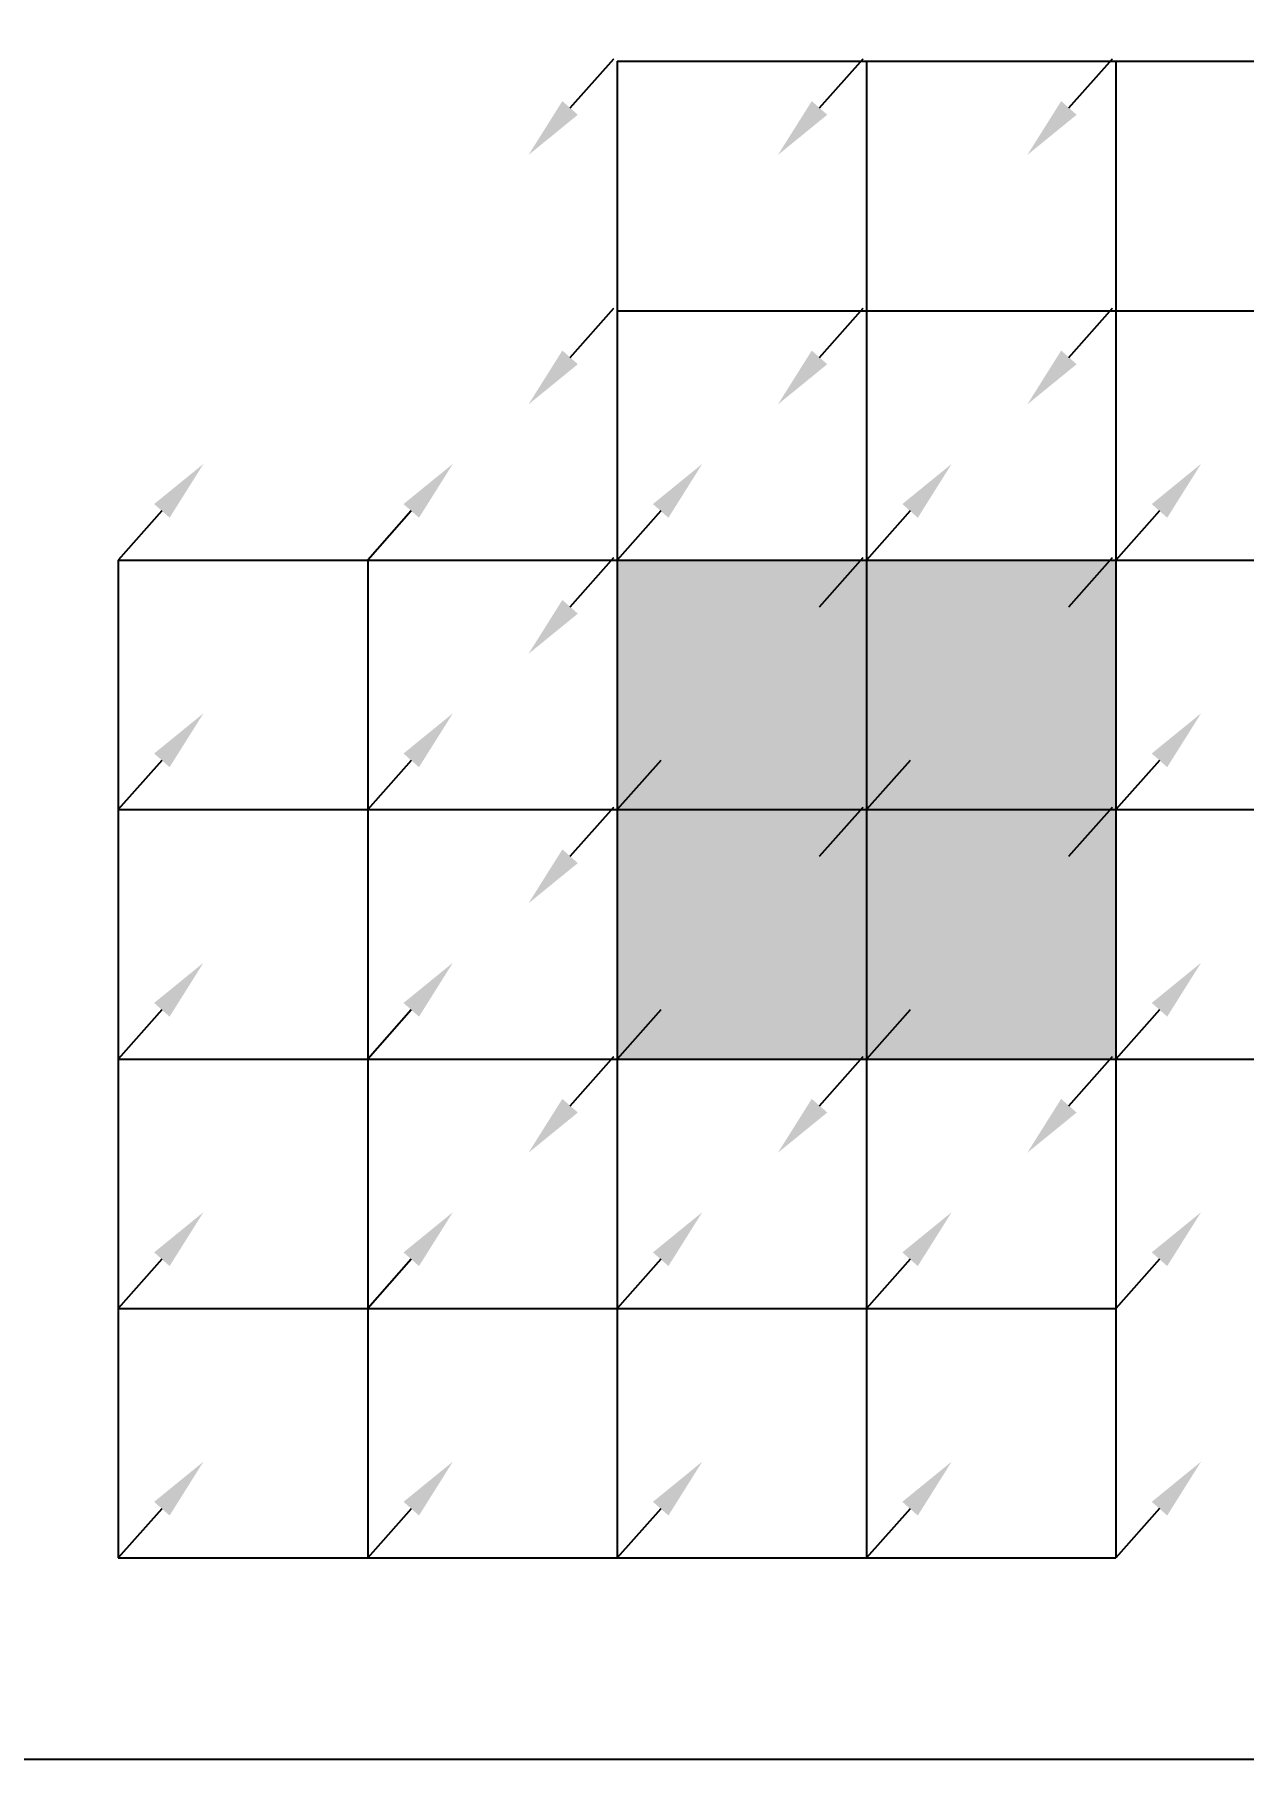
# Model space of a CAD drawing. Header units: inches. Extents: x -128 to 157, y -44 to 110.
# Drawn here: x 20.375 to 22.685, y 9.638 to 12.934 of the extents above; entities that cross this region are included whole.
import ezdxf
from ezdxf import colors
from ezdxf.entities.mleader import LeaderData, LeaderLine
from ezdxf.math import Vec2, Vec3

# ---------------------------------------------------------------- set-up
doc = ezdxf.new("R2010")
doc.units = ezdxf.units.IN
doc.header["$MEASUREMENT"] = 0
doc.styles.get("Standard").update_dxf_attribs({"font": 'arial.ttf'})

msp = doc.modelspace()

# ---------------------------------------------------------------- hatches: boundary and pattern name
at = {"ltscale": 0.1}
h = msp.add_hatch(color=254, dxfattribs=at)
h.dxf.hatch_style = 1
h.paths.add_polyline_path([(21.96487, 11.9297), (21.48834, 11.9297), (21.48834, 11.45316), (21.96487, 11.45316)])
h.paths.add_polyline_path([(22.4414, 11.9297), (21.96487, 11.9297), (21.96487, 11.45316), (22.4414, 11.45316)])
h.paths.add_polyline_path([(22.4414, 11.45316), (21.96487, 11.45316), (21.96487, 10.97663), (22.4414, 10.97663)])
h.paths.add_polyline_path([(21.96487, 11.45316), (21.48834, 11.45316), (21.48834, 10.97663), (21.96487, 10.97663)])

# ---------------------------------------------------------------- linework, layer by layer
for p, q in [((21.48834, 12.88277), (21.48834, 10.97663)), ((21.48834, 12.88277), (23.39447, 12.88277)), ((21.96487, 12.88277), (21.96487, 10.97663)), ((22.4414, 12.88277), (22.4414, 10.97663)), ((21.48834, 12.40623), (23.39447, 12.40623)), ((20.53527, 11.9297), (20.53527, 10.02356)), ((20.53527, 11.9297), (22.4414, 11.9297)), ((21.0118, 11.9297), (21.0118, 10.02356)), ((21.48834, 11.9297), (21.48834, 10.02356)), ((21.48834, 11.9297), (23.39447, 11.9297)), ((21.96487, 11.9297), (21.96487, 10.02356)), ((22.4414, 11.9297), (22.4414, 10.02356)), ((20.53527, 11.45316), (22.4414, 11.45316)), ((21.48834, 11.45316), (23.39447, 11.45316)), ((20.53527, 10.97663), (22.4414, 10.97663)), ((21.48834, 10.97663), (23.39447, 10.97663)), ((20.53527, 10.50009), (22.4414, 10.50009)), ((20.53527, 10.02356), (22.4414, 10.02356))]:
    msp.add_line(p, q, dxfattribs=at)
msp.add_lwpolyline([(16.68434, 14.65092), (27.32018, 14.65092), (27.32018, 9.63848), (16.68434, 9.63848)], close=True, dxfattribs=at)

# ---------------------------------------------------------------- leaders
at = {"color": 1, "ltscale": 0.1}
ml = msp.add_multileader_mtext('Standard', dxfattribs=at)
ml.set_content('', color=1)
ml.set_leader_properties()
ml.build(insert=Vec2(0, 0))
ml.multileader.update_dxf_attribs({"dogleg_length": 0, "arrow_head_size": 0.12})
ctx = ml.context
ctx.base_point, ctx.char_height, ctx.arrow_head_size, ctx.landing_gap_size, ctx.plane_origin, ctx.plane_x_axis, ctx.plane_y_axis = Vec3(21.48177, 12.88772), 0.18, 0.12, 0.09, Vec3(21.31902, 12.70374), Vec3(-1, 0), Vec3(0, -1)
ctx.text_align_type = 2
notes = []
notes.append((ctx, [(0, (1, 1, 0), (21.48177, 12.88772), (-1, 0), 0, [(0, [(21.31902, 12.70374)], 0, [])])]))
ctx.mtext.insert, ctx.mtext.text_direction, ctx.mtext.rotation, ctx.mtext.alignment, ctx.mtext.flow_direction = Vec3(21.57177, 12.79772), Vec3(-1, 0), 3.1415927, 3, 5
ml = msp.add_multileader_mtext('Standard', dxfattribs=at)
ml.set_content('', color=1)
ml.set_leader_properties()
ml.build(insert=Vec2(0, 0))
ml.multileader.update_dxf_attribs({"dogleg_length": 0, "arrow_head_size": 0.12})
ctx = ml.context
ctx.base_point, ctx.char_height, ctx.arrow_head_size, ctx.landing_gap_size, ctx.plane_origin, ctx.plane_x_axis, ctx.plane_y_axis = Vec3(21.95831, 12.88772), 0.18, 0.12, 0.09, Vec3(21.79556, 12.70374), Vec3(-1, 0), Vec3(0, -1)
ctx.text_align_type = 2
notes.append((ctx, [(0, (1, 1, 0), (21.95831, 12.88772), (-1, 0), 0, [(0, [(21.79556, 12.70374)], 0, [])])]))
ctx.mtext.insert, ctx.mtext.text_direction, ctx.mtext.rotation, ctx.mtext.alignment, ctx.mtext.flow_direction = Vec3(22.04831, 12.79772), Vec3(-1, 0), 3.1415927, 3, 5
ml = msp.add_multileader_mtext('Standard', dxfattribs=at)
ml.set_content('', color=1)
ml.set_leader_properties()
ml.build(insert=Vec2(0, 0))
ml.multileader.update_dxf_attribs({"dogleg_length": 0, "arrow_head_size": 0.12})
ctx = ml.context
ctx.base_point, ctx.char_height, ctx.arrow_head_size, ctx.landing_gap_size, ctx.plane_origin, ctx.plane_x_axis, ctx.plane_y_axis = Vec3(22.43484, 12.88772), 0.18, 0.12, 0.09, Vec3(22.27209, 12.70374), Vec3(-1, 0), Vec3(0, -1)
ctx.text_align_type = 2
notes.append((ctx, [(0, (1, 1, 0), (22.43484, 12.88772), (-1, 0), 0, [(0, [(22.27209, 12.70374)], 0, [])])]))
ctx.mtext.insert, ctx.mtext.text_direction, ctx.mtext.rotation, ctx.mtext.alignment, ctx.mtext.flow_direction = Vec3(22.52484, 12.79772), Vec3(-1, 0), 3.1415927, 3, 5
ml = msp.add_multileader_mtext('Standard', dxfattribs=at)
ml.set_content('', color=1)
ml.set_leader_properties()
ml.build(insert=Vec2(0, 0))
ml.multileader.update_dxf_attribs({"dogleg_length": 0, "arrow_head_size": 0.12})
ctx = ml.context
ctx.base_point, ctx.char_height, ctx.arrow_head_size, ctx.landing_gap_size, ctx.plane_origin, ctx.plane_x_axis, ctx.plane_y_axis = Vec3(21.48177, 12.41119), 0.18, 0.12, 0.09, Vec3(21.31902, 12.2272), Vec3(-1, 0), Vec3(0, -1)
ctx.text_align_type = 2
notes.append((ctx, [(0, (1, 1, 0), (21.48177, 12.41119), (-1, 0), 0, [(0, [(21.31902, 12.2272)], 0, [])])]))
ctx.mtext.insert, ctx.mtext.text_direction, ctx.mtext.rotation, ctx.mtext.alignment, ctx.mtext.flow_direction = Vec3(21.57177, 12.32119), Vec3(-1, 0), 3.1415927, 3, 5
ml = msp.add_multileader_mtext('Standard', dxfattribs=at)
ml.set_content('', color=1)
ml.set_leader_properties()
ml.build(insert=Vec2(0, 0))
ml.multileader.update_dxf_attribs({"dogleg_length": 0, "arrow_head_size": 0.12})
ctx = ml.context
ctx.base_point, ctx.char_height, ctx.arrow_head_size, ctx.landing_gap_size, ctx.plane_origin, ctx.plane_x_axis, ctx.plane_y_axis = Vec3(21.95831, 12.41119), 0.18, 0.12, 0.09, Vec3(21.79556, 12.2272), Vec3(-1, 0), Vec3(0, -1)
ctx.text_align_type = 2
notes.append((ctx, [(0, (1, 1, 0), (21.95831, 12.41119), (-1, 0), 0, [(0, [(21.79556, 12.2272)], 0, [])])]))
ctx.mtext.insert, ctx.mtext.text_direction, ctx.mtext.rotation, ctx.mtext.alignment, ctx.mtext.flow_direction = Vec3(22.04831, 12.32119), Vec3(-1, 0), 3.1415927, 3, 5
ml = msp.add_multileader_mtext('Standard', dxfattribs=at)
ml.set_content('', color=1)
ml.set_leader_properties()
ml.build(insert=Vec2(0, 0))
ml.multileader.update_dxf_attribs({"dogleg_length": 0, "arrow_head_size": 0.12})
ctx = ml.context
ctx.base_point, ctx.char_height, ctx.arrow_head_size, ctx.landing_gap_size, ctx.plane_origin, ctx.plane_x_axis, ctx.plane_y_axis = Vec3(22.43484, 12.41119), 0.18, 0.12, 0.09, Vec3(22.27209, 12.2272), Vec3(-1, 0), Vec3(0, -1)
ctx.text_align_type = 2
notes.append((ctx, [(0, (1, 1, 0), (22.43484, 12.41119), (-1, 0), 0, [(0, [(22.27209, 12.2272)], 0, [])])]))
ctx.mtext.insert, ctx.mtext.text_direction, ctx.mtext.rotation, ctx.mtext.alignment, ctx.mtext.flow_direction = Vec3(22.52484, 12.32119), Vec3(-1, 0), 3.1415927, 3, 5
at = {"color": 5, "ltscale": 0.1}
ml = msp.add_multileader_mtext('Standard', dxfattribs=at)
ml.set_content('', color=5)
ml.set_leader_properties()
ml.build(insert=Vec2(0, 0))
ml.multileader.update_dxf_attribs({"dogleg_length": 0, "arrow_head_size": 0.12})
ctx = ml.context
ctx.base_point, ctx.char_height, ctx.arrow_head_size, ctx.landing_gap_size, ctx.plane_origin = Vec3(20.35527, 11.9297), 0.18, 0.12, 0.09, Vec3(20.69802, 12.11368)
ctx.text_align_type = 2
notes.append((ctx, [(0, (1, 1, 0), (20.53527, 11.9297), (-1, 0), 0, [(0, [(20.69802, 12.11368)], 0, [])])]))
ctx.mtext.insert, ctx.mtext.alignment, ctx.mtext.flow_direction = Vec3(20.44527, 12.0197), 3, 5
ml = msp.add_multileader_mtext('Standard', dxfattribs=at)
ml.set_content('', color=5)
ml.set_leader_properties()
ml.build(insert=Vec2(0, 0))
ml.multileader.update_dxf_attribs({"dogleg_length": 0, "arrow_head_size": 0.12})
ctx = ml.context
ctx.base_point, ctx.char_height, ctx.arrow_head_size, ctx.landing_gap_size, ctx.plane_origin = Vec3(20.8318, 11.9297), 0.18, 0.12, 0.09, Vec3(21.17455, 12.11368)
ctx.text_align_type = 2
notes.append((ctx, [(0, (1, 1, 0), (21.0118, 11.9297), (-1, 0), 0, [(0, [(21.17455, 12.11368)], 0, [])])]))
ctx.mtext.insert, ctx.mtext.alignment, ctx.mtext.flow_direction = Vec3(20.9218, 12.0197), 3, 5
ml = msp.add_multileader_mtext('Standard', dxfattribs=at)
ml.set_content('', color=5)
ml.set_leader_properties()
ml.build(insert=Vec2(0, 0))
ml.multileader.update_dxf_attribs({"dogleg_length": 0, "arrow_head_size": 0.12})
ctx = ml.context
ctx.base_point, ctx.char_height, ctx.arrow_head_size, ctx.landing_gap_size, ctx.plane_origin = Vec3(21.30834, 11.9297), 0.18, 0.12, 0.09, Vec3(21.65109, 12.11368)
ctx.text_align_type = 2
notes.append((ctx, [(0, (1, 1, 0), (21.48834, 11.9297), (-1, 0), 0, [(0, [(21.65109, 12.11368)], 0, [])])]))
ctx.mtext.insert, ctx.mtext.alignment, ctx.mtext.flow_direction = Vec3(21.39834, 12.0197), 3, 5
ml = msp.add_multileader_mtext('Standard', dxfattribs=at)
ml.set_content('', color=5)
ml.set_leader_properties()
ml.build(insert=Vec2(0, 0))
ml.multileader.update_dxf_attribs({"dogleg_length": 0, "arrow_head_size": 0.12})
ctx = ml.context
ctx.base_point, ctx.char_height, ctx.arrow_head_size, ctx.landing_gap_size, ctx.plane_origin = Vec3(21.78487, 11.9297), 0.18, 0.12, 0.09, Vec3(22.12762, 12.11368)
ctx.text_align_type = 2
notes.append((ctx, [(0, (1, 1, 0), (21.96487, 11.9297), (-1, 0), 0, [(0, [(22.12762, 12.11368)], 0, [])])]))
ctx.mtext.insert, ctx.mtext.alignment, ctx.mtext.flow_direction = Vec3(21.87487, 12.0197), 3, 5
ml = msp.add_multileader_mtext('Standard', dxfattribs=at)
ml.set_content('', color=5)
ml.set_leader_properties()
ml.build(insert=Vec2(0, 0))
ml.multileader.update_dxf_attribs({"dogleg_length": 0, "arrow_head_size": 0.12})
ctx = ml.context
ctx.base_point, ctx.char_height, ctx.arrow_head_size, ctx.landing_gap_size, ctx.plane_origin = Vec3(22.2614, 11.9297), 0.18, 0.12, 0.09, Vec3(22.60416, 12.11368)
ctx.text_align_type = 2
notes.append((ctx, [(0, (1, 1, 0), (22.4414, 11.9297), (-1, 0), 0, [(0, [(22.60416, 12.11368)], 0, [])])]))
ctx.mtext.insert, ctx.mtext.alignment, ctx.mtext.flow_direction = Vec3(22.3514, 12.0197), 3, 5
at = {"color": 1, "ltscale": 0.1}
ml = msp.add_multileader_mtext('Standard', dxfattribs=at)
ml.set_content('', color=1)
ml.set_leader_properties()
ml.build(insert=Vec2(0, 0))
ml.multileader.update_dxf_attribs({"dogleg_length": 0, "arrow_head_size": 0.12})
ctx = ml.context
ctx.base_point, ctx.char_height, ctx.arrow_head_size, ctx.landing_gap_size, ctx.plane_origin, ctx.plane_x_axis, ctx.plane_y_axis = Vec3(21.48177, 11.93465), 0.18, 0.12, 0.09, Vec3(21.31902, 11.75067), Vec3(-1, 0), Vec3(0, -1)
ctx.text_align_type = 2
notes.append((ctx, [(0, (1, 1, 0), (21.48177, 11.93465), (-1, 0), 0, [(0, [(21.31902, 11.75067)], 0, [])])]))
ctx.mtext.insert, ctx.mtext.text_direction, ctx.mtext.rotation, ctx.mtext.alignment, ctx.mtext.flow_direction = Vec3(21.57177, 11.84465), Vec3(-1, 0), 3.1415927, 3, 5
ml = msp.add_multileader_mtext('Standard', dxfattribs=at)
ml.set_content('', color=1)
ml.set_leader_properties()
ml.build(insert=Vec2(0, 0))
ml.multileader.update_dxf_attribs({"dogleg_length": 0, "arrow_head_size": 0.12})
ctx = ml.context
ctx.base_point, ctx.char_height, ctx.arrow_head_size, ctx.landing_gap_size, ctx.plane_origin, ctx.plane_x_axis, ctx.plane_y_axis = Vec3(21.95831, 11.93465), 0.18, 0.12, 0.09, Vec3(21.79556, 11.75067), Vec3(-1, 0), Vec3(0, -1)
ctx.text_align_type = 2
notes.append((ctx, [(0, (1, 1, 0), (21.95831, 11.93465), (-1, 0), 0, [(0, [(21.79556, 11.75067)], 0, [])])]))
ctx.mtext.insert, ctx.mtext.text_direction, ctx.mtext.rotation, ctx.mtext.alignment, ctx.mtext.flow_direction = Vec3(22.04831, 11.84465), Vec3(-1, 0), 3.1415927, 3, 5
ml = msp.add_multileader_mtext('Standard', dxfattribs=at)
ml.set_content('', color=1)
ml.set_leader_properties()
ml.build(insert=Vec2(0, 0))
ml.multileader.update_dxf_attribs({"dogleg_length": 0, "arrow_head_size": 0.12})
ctx = ml.context
ctx.base_point, ctx.char_height, ctx.arrow_head_size, ctx.landing_gap_size, ctx.plane_origin, ctx.plane_x_axis, ctx.plane_y_axis = Vec3(22.43484, 11.93465), 0.18, 0.12, 0.09, Vec3(22.27209, 11.75067), Vec3(-1, 0), Vec3(0, -1)
ctx.text_align_type = 2
notes.append((ctx, [(0, (1, 1, 0), (22.43484, 11.93465), (-1, 0), 0, [(0, [(22.27209, 11.75067)], 0, [])])]))
ctx.mtext.insert, ctx.mtext.text_direction, ctx.mtext.rotation, ctx.mtext.alignment, ctx.mtext.flow_direction = Vec3(22.52484, 11.84465), Vec3(-1, 0), 3.1415927, 3, 5
at = {"color": 5, "ltscale": 0.1}
ml = msp.add_multileader_mtext('Standard', dxfattribs=at)
ml.set_content('', color=5)
ml.set_leader_properties()
ml.build(insert=Vec2(0, 0))
ml.multileader.update_dxf_attribs({"dogleg_length": 0, "arrow_head_size": 0.12})
ctx = ml.context
ctx.base_point, ctx.char_height, ctx.arrow_head_size, ctx.landing_gap_size, ctx.plane_origin = Vec3(20.35527, 11.45316), 0.18, 0.12, 0.09, Vec3(20.69802, 11.63715)
ctx.text_align_type = 2
notes.append((ctx, [(0, (1, 1, 0), (20.53527, 11.45316), (-1, 0), 0, [(0, [(20.69802, 11.63715)], 0, [])])]))
ctx.mtext.insert, ctx.mtext.alignment, ctx.mtext.flow_direction = Vec3(20.44527, 11.54316), 3, 5
ml = msp.add_multileader_mtext('Standard', dxfattribs=at)
ml.set_content('', color=5)
ml.set_leader_properties()
ml.build(insert=Vec2(0, 0))
ml.multileader.update_dxf_attribs({"dogleg_length": 0, "arrow_head_size": 0.12})
ctx = ml.context
ctx.base_point, ctx.char_height, ctx.arrow_head_size, ctx.landing_gap_size, ctx.plane_origin = Vec3(20.8318, 11.45316), 0.18, 0.12, 0.09, Vec3(21.17455, 11.63715)
ctx.text_align_type = 2
notes.append((ctx, [(0, (1, 1, 0), (21.0118, 11.45316), (-1, 0), 0, [(0, [(21.17455, 11.63715)], 0, [])])]))
ctx.mtext.insert, ctx.mtext.alignment, ctx.mtext.flow_direction = Vec3(20.9218, 11.54316), 3, 5
ml = msp.add_multileader_mtext('Standard', dxfattribs=at)
ml.set_content('', color=5)
ml.set_leader_properties()
ml.build(insert=Vec2(0, 0))
ml.multileader.update_dxf_attribs({"dogleg_length": 0, "arrow_head_size": 0.12})
ctx = ml.context
ctx.base_point, ctx.char_height, ctx.arrow_head_size, ctx.landing_gap_size, ctx.plane_origin = Vec3(21.30834, 11.45316), 0.18, 0.12, 0.09, Vec3(21.65109, 11.63715)
ctx.text_align_type = 2
notes.append((ctx, [(0, (1, 1, 0), (21.48834, 11.45316), (-1, 0), 0, [(0, [(21.65109, 11.63715)], 0, [])])]))
ctx.mtext.insert, ctx.mtext.alignment, ctx.mtext.flow_direction = Vec3(21.39834, 11.54316), 3, 5
ml = msp.add_multileader_mtext('Standard', dxfattribs=at)
ml.set_content('', color=5)
ml.set_leader_properties()
ml.build(insert=Vec2(0, 0))
ml.multileader.update_dxf_attribs({"dogleg_length": 0, "arrow_head_size": 0.12})
ctx = ml.context
ctx.base_point, ctx.char_height, ctx.arrow_head_size, ctx.landing_gap_size, ctx.plane_origin = Vec3(21.78487, 11.45316), 0.18, 0.12, 0.09, Vec3(22.12762, 11.63715)
ctx.text_align_type = 2
notes.append((ctx, [(0, (1, 1, 0), (21.96487, 11.45316), (-1, 0), 0, [(0, [(22.12762, 11.63715)], 0, [])])]))
ctx.mtext.insert, ctx.mtext.alignment, ctx.mtext.flow_direction = Vec3(21.87487, 11.54316), 3, 5
ml = msp.add_multileader_mtext('Standard', dxfattribs=at)
ml.set_content('', color=5)
ml.set_leader_properties()
ml.build(insert=Vec2(0, 0))
ml.multileader.update_dxf_attribs({"dogleg_length": 0, "arrow_head_size": 0.12})
ctx = ml.context
ctx.base_point, ctx.char_height, ctx.arrow_head_size, ctx.landing_gap_size, ctx.plane_origin = Vec3(22.2614, 11.45316), 0.18, 0.12, 0.09, Vec3(22.60416, 11.63715)
ctx.text_align_type = 2
notes.append((ctx, [(0, (1, 1, 0), (22.4414, 11.45316), (-1, 0), 0, [(0, [(22.60416, 11.63715)], 0, [])])]))
ctx.mtext.insert, ctx.mtext.alignment, ctx.mtext.flow_direction = Vec3(22.3514, 11.54316), 3, 5
at = {"color": 1, "ltscale": 0.1}
ml = msp.add_multileader_mtext('Standard', dxfattribs=at)
ml.set_content('', color=1)
ml.set_leader_properties()
ml.build(insert=Vec2(0, 0))
ml.multileader.update_dxf_attribs({"dogleg_length": 0, "arrow_head_size": 0.12})
ctx = ml.context
ctx.base_point, ctx.char_height, ctx.arrow_head_size, ctx.landing_gap_size, ctx.plane_origin, ctx.plane_x_axis, ctx.plane_y_axis = Vec3(21.48177, 11.45812), 0.18, 0.12, 0.09, Vec3(21.31902, 11.27413), Vec3(-1, 0), Vec3(0, -1)
ctx.text_align_type = 2
notes.append((ctx, [(0, (1, 1, 0), (21.48177, 11.45812), (-1, 0), 0, [(0, [(21.31902, 11.27413)], 0, [])])]))
ctx.mtext.insert, ctx.mtext.text_direction, ctx.mtext.rotation, ctx.mtext.alignment, ctx.mtext.flow_direction = Vec3(21.57177, 11.36812), Vec3(-1, 0), 3.1415927, 3, 5
ml = msp.add_multileader_mtext('Standard', dxfattribs=at)
ml.set_content('', color=1)
ml.set_leader_properties()
ml.build(insert=Vec2(0, 0))
ml.multileader.update_dxf_attribs({"dogleg_length": 0, "arrow_head_size": 0.12})
ctx = ml.context
ctx.base_point, ctx.char_height, ctx.arrow_head_size, ctx.landing_gap_size, ctx.plane_origin, ctx.plane_x_axis, ctx.plane_y_axis = Vec3(21.95831, 11.45812), 0.18, 0.12, 0.09, Vec3(21.79556, 11.27413), Vec3(-1, 0), Vec3(0, -1)
ctx.text_align_type = 2
notes.append((ctx, [(0, (1, 1, 0), (21.95831, 11.45812), (-1, 0), 0, [(0, [(21.79556, 11.27413)], 0, [])])]))
ctx.mtext.insert, ctx.mtext.text_direction, ctx.mtext.rotation, ctx.mtext.alignment, ctx.mtext.flow_direction = Vec3(22.04831, 11.36812), Vec3(-1, 0), 3.1415927, 3, 5
ml = msp.add_multileader_mtext('Standard', dxfattribs=at)
ml.set_content('', color=1)
ml.set_leader_properties()
ml.build(insert=Vec2(0, 0))
ml.multileader.update_dxf_attribs({"dogleg_length": 0, "arrow_head_size": 0.12})
ctx = ml.context
ctx.base_point, ctx.char_height, ctx.arrow_head_size, ctx.landing_gap_size, ctx.plane_origin, ctx.plane_x_axis, ctx.plane_y_axis = Vec3(22.43484, 11.45812), 0.18, 0.12, 0.09, Vec3(22.27209, 11.27413), Vec3(-1, 0), Vec3(0, -1)
ctx.text_align_type = 2
notes.append((ctx, [(0, (1, 1, 0), (22.43484, 11.45812), (-1, 0), 0, [(0, [(22.27209, 11.27413)], 0, [])])]))
ctx.mtext.insert, ctx.mtext.text_direction, ctx.mtext.rotation, ctx.mtext.alignment, ctx.mtext.flow_direction = Vec3(22.52484, 11.36812), Vec3(-1, 0), 3.1415927, 3, 5
at = {"color": 5, "ltscale": 0.1}
ml = msp.add_multileader_mtext('Standard', dxfattribs=at)
ml.set_content('', color=5)
ml.set_leader_properties()
ml.build(insert=Vec2(0, 0))
ml.multileader.update_dxf_attribs({"dogleg_length": 0, "arrow_head_size": 0.12})
ctx = ml.context
ctx.base_point, ctx.char_height, ctx.arrow_head_size, ctx.landing_gap_size, ctx.plane_origin = Vec3(20.35527, 10.97663), 0.18, 0.12, 0.09, Vec3(20.69802, 11.16061)
ctx.text_align_type = 2
notes.append((ctx, [(0, (1, 1, 0), (20.53527, 10.97663), (-1, 0), 0, [(0, [(20.69802, 11.16061)], 0, [])])]))
ctx.mtext.insert, ctx.mtext.alignment, ctx.mtext.flow_direction = Vec3(20.44527, 11.06663), 3, 5
ml = msp.add_multileader_mtext('Standard', dxfattribs=at)
ml.set_content('', color=5)
ml.set_leader_properties()
ml.build(insert=Vec2(0, 0))
ml.multileader.update_dxf_attribs({"dogleg_length": 0, "arrow_head_size": 0.12})
ctx = ml.context
ctx.base_point, ctx.char_height, ctx.arrow_head_size, ctx.landing_gap_size, ctx.plane_origin = Vec3(20.8318, 10.97663), 0.18, 0.12, 0.09, Vec3(21.17455, 11.16061)
ctx.text_align_type = 2
notes.append((ctx, [(0, (1, 1, 0), (21.0118, 10.97663), (-1, 0), 0, [(0, [(21.17455, 11.16061)], 0, [])])]))
ctx.mtext.insert, ctx.mtext.alignment, ctx.mtext.flow_direction = Vec3(20.9218, 11.06663), 3, 5
ml = msp.add_multileader_mtext('Standard', dxfattribs=at)
ml.set_content('', color=5)
ml.set_leader_properties()
ml.build(insert=Vec2(0, 0))
ml.multileader.update_dxf_attribs({"dogleg_length": 0, "arrow_head_size": 0.12})
ctx = ml.context
ctx.base_point, ctx.char_height, ctx.arrow_head_size, ctx.landing_gap_size, ctx.plane_origin = Vec3(21.30834, 10.97663), 0.18, 0.12, 0.09, Vec3(21.65109, 11.16061)
ctx.text_align_type = 2
notes.append((ctx, [(0, (1, 1, 0), (21.48834, 10.97663), (-1, 0), 0, [(0, [(21.65109, 11.16061)], 0, [])])]))
ctx.mtext.insert, ctx.mtext.alignment, ctx.mtext.flow_direction = Vec3(21.39834, 11.06663), 3, 5
ml = msp.add_multileader_mtext('Standard', dxfattribs=at)
ml.set_content('', color=5)
ml.set_leader_properties()
ml.build(insert=Vec2(0, 0))
ml.multileader.update_dxf_attribs({"dogleg_length": 0, "arrow_head_size": 0.12})
ctx = ml.context
ctx.base_point, ctx.char_height, ctx.arrow_head_size, ctx.landing_gap_size, ctx.plane_origin = Vec3(21.78487, 10.97663), 0.18, 0.12, 0.09, Vec3(22.12762, 11.16061)
ctx.text_align_type = 2
notes.append((ctx, [(0, (1, 1, 0), (21.96487, 10.97663), (-1, 0), 0, [(0, [(22.12762, 11.16061)], 0, [])])]))
ctx.mtext.insert, ctx.mtext.alignment, ctx.mtext.flow_direction = Vec3(21.87487, 11.06663), 3, 5
ml = msp.add_multileader_mtext('Standard', dxfattribs=at)
ml.set_content('', color=5)
ml.set_leader_properties()
ml.build(insert=Vec2(0, 0))
ml.multileader.update_dxf_attribs({"dogleg_length": 0, "arrow_head_size": 0.12})
ctx = ml.context
ctx.base_point, ctx.char_height, ctx.arrow_head_size, ctx.landing_gap_size, ctx.plane_origin = Vec3(22.2614, 10.97663), 0.18, 0.12, 0.09, Vec3(22.60416, 11.16061)
ctx.text_align_type = 2
notes.append((ctx, [(0, (1, 1, 0), (22.4414, 10.97663), (-1, 0), 0, [(0, [(22.60416, 11.16061)], 0, [])])]))
ctx.mtext.insert, ctx.mtext.alignment, ctx.mtext.flow_direction = Vec3(22.3514, 11.06663), 3, 5
at = {"color": 1, "ltscale": 0.1}
ml = msp.add_multileader_mtext('Standard', dxfattribs=at)
ml.set_content('', color=1)
ml.set_leader_properties()
ml.build(insert=Vec2(0, 0))
ml.multileader.update_dxf_attribs({"dogleg_length": 0, "arrow_head_size": 0.12})
ctx = ml.context
ctx.base_point, ctx.char_height, ctx.arrow_head_size, ctx.landing_gap_size, ctx.plane_origin, ctx.plane_x_axis, ctx.plane_y_axis = Vec3(21.48177, 10.98159), 0.18, 0.12, 0.09, Vec3(21.31902, 10.7976), Vec3(-1, 0), Vec3(0, -1)
ctx.text_align_type = 2
notes.append((ctx, [(0, (1, 1, 0), (21.48177, 10.98159), (-1, 0), 0, [(0, [(21.31902, 10.7976)], 0, [])])]))
ctx.mtext.insert, ctx.mtext.text_direction, ctx.mtext.rotation, ctx.mtext.alignment, ctx.mtext.flow_direction = Vec3(21.57177, 10.89159), Vec3(-1, 0), 3.1415927, 3, 5
ml = msp.add_multileader_mtext('Standard', dxfattribs=at)
ml.set_content('', color=1)
ml.set_leader_properties()
ml.build(insert=Vec2(0, 0))
ml.multileader.update_dxf_attribs({"dogleg_length": 0, "arrow_head_size": 0.12})
ctx = ml.context
ctx.base_point, ctx.char_height, ctx.arrow_head_size, ctx.landing_gap_size, ctx.plane_origin, ctx.plane_x_axis, ctx.plane_y_axis = Vec3(21.95831, 10.98159), 0.18, 0.12, 0.09, Vec3(21.79556, 10.7976), Vec3(-1, 0), Vec3(0, -1)
ctx.text_align_type = 2
notes.append((ctx, [(0, (1, 1, 0), (21.95831, 10.98159), (-1, 0), 0, [(0, [(21.79556, 10.7976)], 0, [])])]))
ctx.mtext.insert, ctx.mtext.text_direction, ctx.mtext.rotation, ctx.mtext.alignment, ctx.mtext.flow_direction = Vec3(22.04831, 10.89159), Vec3(-1, 0), 3.1415927, 3, 5
ml = msp.add_multileader_mtext('Standard', dxfattribs=at)
ml.set_content('', color=1)
ml.set_leader_properties()
ml.build(insert=Vec2(0, 0))
ml.multileader.update_dxf_attribs({"dogleg_length": 0, "arrow_head_size": 0.12})
ctx = ml.context
ctx.base_point, ctx.char_height, ctx.arrow_head_size, ctx.landing_gap_size, ctx.plane_origin, ctx.plane_x_axis, ctx.plane_y_axis = Vec3(22.43484, 10.98159), 0.18, 0.12, 0.09, Vec3(22.27209, 10.7976), Vec3(-1, 0), Vec3(0, -1)
ctx.text_align_type = 2
notes.append((ctx, [(0, (1, 1, 0), (22.43484, 10.98159), (-1, 0), 0, [(0, [(22.27209, 10.7976)], 0, [])])]))
ctx.mtext.insert, ctx.mtext.text_direction, ctx.mtext.rotation, ctx.mtext.alignment, ctx.mtext.flow_direction = Vec3(22.52484, 10.89159), Vec3(-1, 0), 3.1415927, 3, 5
at = {"color": 5, "ltscale": 0.1}
ml = msp.add_multileader_mtext('Standard', dxfattribs=at)
ml.set_content('', color=5)
ml.set_leader_properties()
ml.build(insert=Vec2(0, 0))
ml.multileader.update_dxf_attribs({"dogleg_length": 0, "arrow_head_size": 0.12})
ctx = ml.context
ctx.base_point, ctx.char_height, ctx.arrow_head_size, ctx.landing_gap_size, ctx.plane_origin = Vec3(20.35527, 10.50009), 0.18, 0.12, 0.09, Vec3(20.69802, 10.68408)
ctx.text_align_type = 2
notes.append((ctx, [(0, (1, 1, 0), (20.53527, 10.50009), (-1, 0), 0, [(0, [(20.69802, 10.68408)], 0, [])])]))
ctx.mtext.insert, ctx.mtext.alignment, ctx.mtext.flow_direction = Vec3(20.44527, 10.59009), 3, 5
ml = msp.add_multileader_mtext('Standard', dxfattribs=at)
ml.set_content('', color=5)
ml.set_leader_properties()
ml.build(insert=Vec2(0, 0))
ml.multileader.update_dxf_attribs({"dogleg_length": 0, "arrow_head_size": 0.12})
ctx = ml.context
ctx.base_point, ctx.char_height, ctx.arrow_head_size, ctx.landing_gap_size, ctx.plane_origin = Vec3(20.8318, 10.50009), 0.18, 0.12, 0.09, Vec3(21.17455, 10.68408)
ctx.text_align_type = 2
notes.append((ctx, [(0, (1, 1, 0), (21.0118, 10.50009), (-1, 0), 0, [(0, [(21.17455, 10.68408)], 0, [])])]))
ctx.mtext.insert, ctx.mtext.alignment, ctx.mtext.flow_direction = Vec3(20.9218, 10.59009), 3, 5
ml = msp.add_multileader_mtext('Standard', dxfattribs=at)
ml.set_content('', color=5)
ml.set_leader_properties()
ml.build(insert=Vec2(0, 0))
ml.multileader.update_dxf_attribs({"dogleg_length": 0, "arrow_head_size": 0.12})
ctx = ml.context
ctx.base_point, ctx.char_height, ctx.arrow_head_size, ctx.landing_gap_size, ctx.plane_origin = Vec3(21.30834, 10.50009), 0.18, 0.12, 0.09, Vec3(21.65109, 10.68408)
ctx.text_align_type = 2
notes.append((ctx, [(0, (1, 1, 0), (21.48834, 10.50009), (-1, 0), 0, [(0, [(21.65109, 10.68408)], 0, [])])]))
ctx.mtext.insert, ctx.mtext.alignment, ctx.mtext.flow_direction = Vec3(21.39834, 10.59009), 3, 5
ml = msp.add_multileader_mtext('Standard', dxfattribs=at)
ml.set_content('', color=5)
ml.set_leader_properties()
ml.build(insert=Vec2(0, 0))
ml.multileader.update_dxf_attribs({"dogleg_length": 0, "arrow_head_size": 0.12})
ctx = ml.context
ctx.base_point, ctx.char_height, ctx.arrow_head_size, ctx.landing_gap_size, ctx.plane_origin = Vec3(21.78487, 10.50009), 0.18, 0.12, 0.09, Vec3(22.12762, 10.68408)
ctx.text_align_type = 2
notes.append((ctx, [(0, (1, 1, 0), (21.96487, 10.50009), (-1, 0), 0, [(0, [(22.12762, 10.68408)], 0, [])])]))
ctx.mtext.insert, ctx.mtext.alignment, ctx.mtext.flow_direction = Vec3(21.87487, 10.59009), 3, 5
ml = msp.add_multileader_mtext('Standard', dxfattribs=at)
ml.set_content('', color=5)
ml.set_leader_properties()
ml.build(insert=Vec2(0, 0))
ml.multileader.update_dxf_attribs({"dogleg_length": 0, "arrow_head_size": 0.12})
ctx = ml.context
ctx.base_point, ctx.char_height, ctx.arrow_head_size, ctx.landing_gap_size, ctx.plane_origin = Vec3(22.2614, 10.50009), 0.18, 0.12, 0.09, Vec3(22.60416, 10.68408)
ctx.text_align_type = 2
notes.append((ctx, [(0, (1, 1, 0), (22.4414, 10.50009), (-1, 0), 0, [(0, [(22.60416, 10.68408)], 0, [])])]))
ctx.mtext.insert, ctx.mtext.alignment, ctx.mtext.flow_direction = Vec3(22.3514, 10.59009), 3, 5
ml = msp.add_multileader_mtext('Standard', dxfattribs=at)
ml.set_content('', color=5)
ml.set_leader_properties()
ml.build(insert=Vec2(0, 0))
ml.multileader.update_dxf_attribs({"dogleg_length": 0, "arrow_head_size": 0.12})
ctx = ml.context
ctx.base_point, ctx.char_height, ctx.arrow_head_size, ctx.landing_gap_size, ctx.plane_origin = Vec3(20.35527, 10.02356), 0.18, 0.12, 0.09, Vec3(20.69802, 10.20755)
ctx.text_align_type = 2
notes.append((ctx, [(0, (1, 1, 0), (20.53527, 10.02356), (-1, 0), 0, [(0, [(20.69802, 10.20755)], 0, [])])]))
ctx.mtext.insert, ctx.mtext.alignment, ctx.mtext.flow_direction = Vec3(20.44527, 10.11356), 3, 5
ml = msp.add_multileader_mtext('Standard', dxfattribs=at)
ml.set_content('', color=5)
ml.set_leader_properties()
ml.build(insert=Vec2(0, 0))
ml.multileader.update_dxf_attribs({"dogleg_length": 0, "arrow_head_size": 0.12})
ctx = ml.context
ctx.base_point, ctx.char_height, ctx.arrow_head_size, ctx.landing_gap_size, ctx.plane_origin = Vec3(20.8318, 10.02356), 0.18, 0.12, 0.09, Vec3(21.17455, 10.20755)
ctx.text_align_type = 2
notes.append((ctx, [(0, (1, 1, 0), (21.0118, 10.02356), (-1, 0), 0, [(0, [(21.17455, 10.20755)], 0, [])])]))
ctx.mtext.insert, ctx.mtext.alignment, ctx.mtext.flow_direction = Vec3(20.9218, 10.11356), 3, 5
ml = msp.add_multileader_mtext('Standard', dxfattribs=at)
ml.set_content('', color=5)
ml.set_leader_properties()
ml.build(insert=Vec2(0, 0))
ml.multileader.update_dxf_attribs({"dogleg_length": 0, "arrow_head_size": 0.12})
ctx = ml.context
ctx.base_point, ctx.char_height, ctx.arrow_head_size, ctx.landing_gap_size, ctx.plane_origin = Vec3(21.30834, 10.02356), 0.18, 0.12, 0.09, Vec3(21.65109, 10.20755)
ctx.text_align_type = 2
notes.append((ctx, [(0, (1, 1, 0), (21.48834, 10.02356), (-1, 0), 0, [(0, [(21.65109, 10.20755)], 0, [])])]))
ctx.mtext.insert, ctx.mtext.alignment, ctx.mtext.flow_direction = Vec3(21.39834, 10.11356), 3, 5
ml = msp.add_multileader_mtext('Standard', dxfattribs=at)
ml.set_content('', color=5)
ml.set_leader_properties()
ml.build(insert=Vec2(0, 0))
ml.multileader.update_dxf_attribs({"dogleg_length": 0, "arrow_head_size": 0.12})
ctx = ml.context
ctx.base_point, ctx.char_height, ctx.arrow_head_size, ctx.landing_gap_size, ctx.plane_origin = Vec3(21.78487, 10.02356), 0.18, 0.12, 0.09, Vec3(22.12762, 10.20755)
ctx.text_align_type = 2
notes.append((ctx, [(0, (1, 1, 0), (21.96487, 10.02356), (-1, 0), 0, [(0, [(22.12762, 10.20755)], 0, [])])]))
ctx.mtext.insert, ctx.mtext.alignment, ctx.mtext.flow_direction = Vec3(21.87487, 10.11356), 3, 5
ml = msp.add_multileader_mtext('Standard', dxfattribs=at)
ml.set_content('', color=5)
ml.set_leader_properties()
ml.build(insert=Vec2(0, 0))
ml.multileader.update_dxf_attribs({"dogleg_length": 0, "arrow_head_size": 0.12})
ctx = ml.context
ctx.base_point, ctx.char_height, ctx.arrow_head_size, ctx.landing_gap_size, ctx.plane_origin = Vec3(22.2614, 10.02356), 0.18, 0.12, 0.09, Vec3(22.60416, 10.20755)
ctx.text_align_type = 2
notes.append((ctx, [(0, (1, 1, 0), (22.4414, 10.02356), (-1, 0), 0, [(0, [(22.60416, 10.20755)], 0, [])])]))
ctx.mtext.insert, ctx.mtext.alignment, ctx.mtext.flow_direction = Vec3(22.3514, 10.11356), 3, 5
for ctx, leaders in notes:
    for number, flags, end, landing, length, lines in leaders:
        leader = LeaderData()
        leader.index, (leader.has_last_leader_line, leader.has_dogleg_vector, leader.attachment_direction) = number, flags
        leader.last_leader_point, leader.dogleg_vector, leader.dogleg_length = Vec3(end), Vec3(landing), length
        for number, points, colour, breaks in lines:
            line = LeaderLine()
            line.index, line.vertices, line.color, line.breaks = number, Vec3.list(points), colors.encode_raw_color(colour), breaks
            leader.lines.append(line)
        ctx.leaders.append(leader)

doc.saveas('drawing.dxf')
